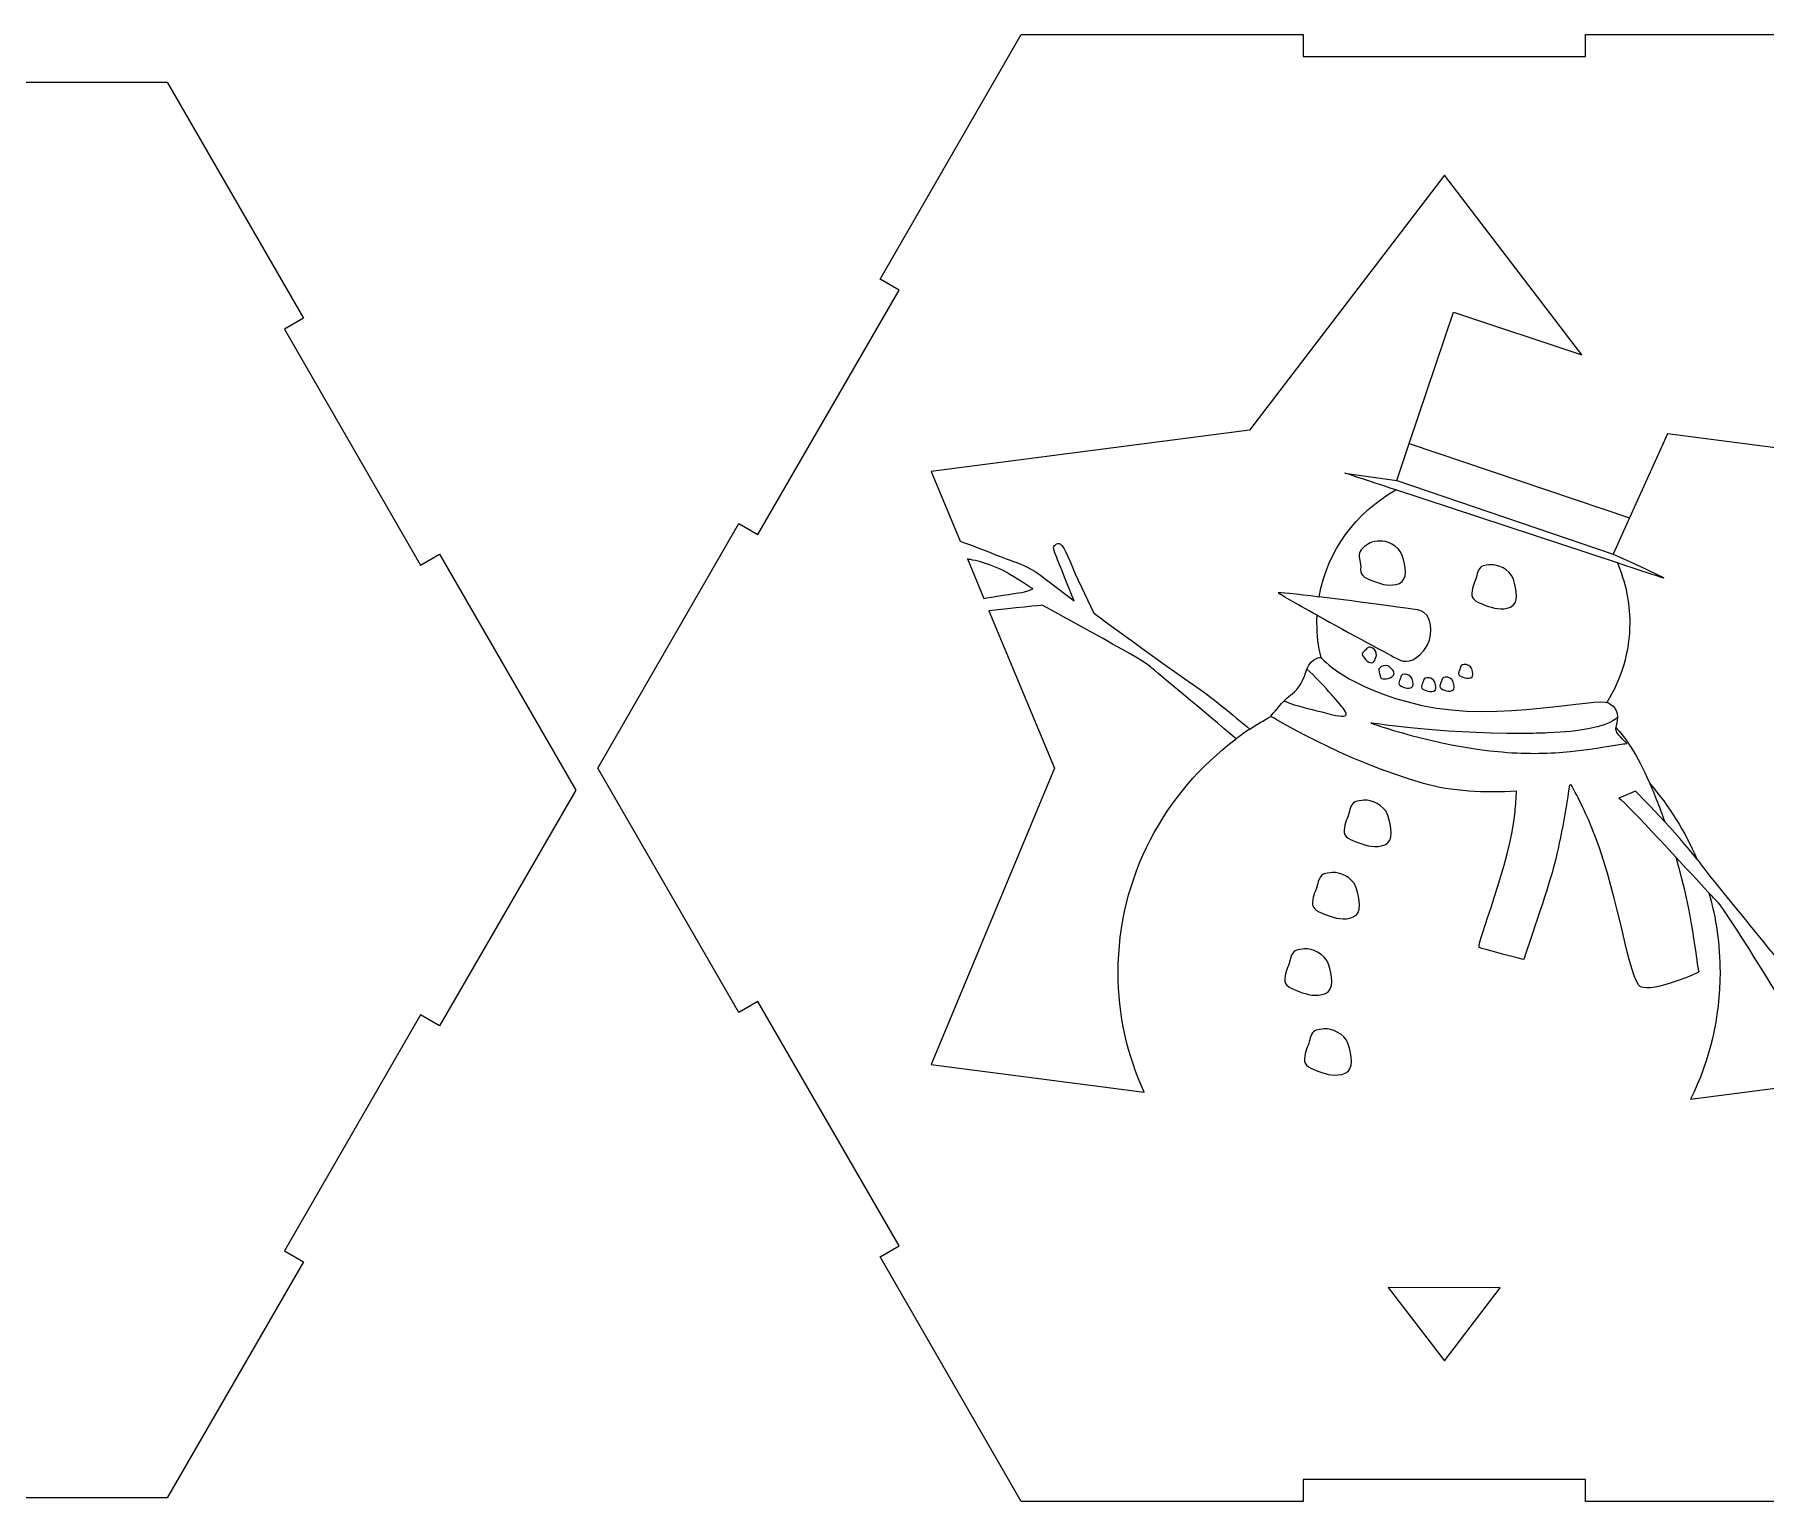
# Model space of a CAD drawing. Header units: centimetres. Extents: x -198 to 198, y -41 to 41.
# Drawn here: x 151.96 to 175.56, y 20.61 to 40.61 of the extents above; entities that cross this region are included whole.
import ezdxf

# ---------------------------------------------------------------- set-up
doc = ezdxf.new("R2010")
doc.units = ezdxf.units.CM
doc.header["$MEASUREMENT"] = 0
doc.layers.add('Camada 1', color=7, linetype='Continuous')

msp = doc.modelspace()

# ---------------------------------------------------------------- linework, layer by layer
at = {"layer": 'Camada 1', "color": 250, "lineweight": 9}
for points, knots in [([(176.95867, 20.60891), (176.95867, 20.60891), (178.88317, 23.94223), (178.88317, 23.94223), (178.88317, 23.94223), (178.88317, 23.94223), (178.62337, 24.09223), (178.62337, 24.09223), (178.62337, 24.09223), (178.62337, 24.09223), (180.54787, 27.42557), (180.54787, 27.42557), (180.54787, 27.42557), (180.54787, 27.42557), (180.80767, 27.27557), (180.80767, 27.27557), (180.80767, 27.27557), (180.80767, 27.27557), (182.73218, 30.6089), (182.73218, 30.6089), (182.73218, 30.6089), (182.73218, 30.6089), (180.80767, 33.94223), (180.80767, 33.94223), (180.80767, 33.94223), (180.80767, 33.94223), (180.54787, 33.79223), (180.54787, 33.79223), (180.54787, 33.79223), (180.54787, 33.79223), (178.62337, 37.12556), (178.62337, 37.12556), (178.62337, 37.12556), (178.62337, 37.12556), (178.88317, 37.27556), (178.88317, 37.27556), (178.88317, 37.27556), (178.88317, 37.27556), (176.95867, 40.60889), (176.95867, 40.60889), (176.95867, 40.60889), (176.95867, 40.60889), (173.10968, 40.60889), (173.10968, 40.60889), (173.10968, 40.60889), (173.10968, 40.60889), (173.10968, 40.30889), (173.10968, 40.30889), (173.10968, 40.30889), (173.10968, 40.30889), (169.26068, 40.30889), (169.26068, 40.30889), (169.26068, 40.30889), (169.26068, 40.30889), (169.26068, 40.60889), (169.26068, 40.60889), (169.26068, 40.60889), (169.26068, 40.60889), (165.41168, 40.60889), (165.41168, 40.60889), (165.41168, 40.60889), (165.41168, 40.60889), (163.48719, 37.27556), (163.48719, 37.27556), (163.48719, 37.27556), (163.48719, 37.27556), (163.74699, 37.12556), (163.74699, 37.12556), (163.74699, 37.12556), (163.74699, 37.12556), (161.82249, 33.79223), (161.82249, 33.79223), (161.82249, 33.79223), (161.82249, 33.79223), (161.56269, 33.94223), (161.56269, 33.94223), (161.56269, 33.94223), (161.56269, 33.94223), (159.63818, 30.6089), (159.63818, 30.6089), (159.63818, 30.6089), (159.63818, 30.6089), (161.56269, 27.27557), (161.56269, 27.27557), (161.56269, 27.27557), (161.56269, 27.27557), (161.82249, 27.42557), (161.82249, 27.42557), (161.82249, 27.42557), (161.82249, 27.42557), (163.74699, 24.09223), (163.74699, 24.09223), (163.74699, 24.09223), (163.74699, 24.09223), (163.48719, 23.94223), (163.48719, 23.94223), (163.48719, 23.94223), (163.48719, 23.94223), (165.41168, 20.60891), (165.41168, 20.60891), (165.41168, 20.60891), (165.41168, 20.60891), (169.26068, 20.60891), (169.26068, 20.60891), (169.26068, 20.60891), (169.26068, 20.60891), (169.26068, 20.90891), (169.26068, 20.90891), (169.26068, 20.90891), (169.26068, 20.90891), (173.10968, 20.90891), (173.10968, 20.90891), (173.10968, 20.90891), (173.10968, 20.90891), (173.10968, 20.60891), (173.10968, 20.60891), (173.10968, 20.60891), (173.10968, 20.60891), (176.95867, 20.60891), (176.95867, 20.60891)], [0, 0, 0, 0, 0.03225806, 0.03225806, 0.03225806, 0.03225806, 0.06451613, 0.06451613, 0.06451613, 0.06451613, 0.09677419, 0.09677419, 0.09677419, 0.09677419, 0.12903226, 0.12903226, 0.12903226, 0.12903226, 0.16129032, 0.16129032, 0.16129032, 0.16129032, 0.19354839, 0.19354839, 0.19354839, 0.19354839, 0.22580645, 0.22580645, 0.22580645, 0.22580645, 0.25806452, 0.25806452, 0.25806452, 0.25806452, 0.29032258, 0.29032258, 0.29032258, 0.29032258, 0.32258065, 0.32258065, 0.32258065, 0.32258065, 0.35483871, 0.35483871, 0.35483871, 0.35483871, 0.38709677, 0.38709677, 0.38709677, 0.38709677, 0.41935484, 0.41935484, 0.41935484, 0.41935484, 0.4516129, 0.4516129, 0.4516129, 0.4516129, 0.48387097, 0.48387097, 0.48387097, 0.48387097, 0.51612903, 0.51612903, 0.51612903, 0.51612903, 0.5483871, 0.5483871, 0.5483871, 0.5483871, 0.58064516, 0.58064516, 0.58064516, 0.58064516, 0.61290323, 0.61290323, 0.61290323, 0.61290323, 0.64516129, 0.64516129, 0.64516129, 0.64516129, 0.67741935, 0.67741935, 0.67741935, 0.67741935, 0.70967742, 0.70967742, 0.70967742, 0.70967742, 0.74193548, 0.74193548, 0.74193548, 0.74193548, 0.77419355, 0.77419355, 0.77419355, 0.77419355, 0.80645161, 0.80645161, 0.80645161, 0.80645161, 0.83870968, 0.83870968, 0.83870968, 0.83870968, 0.87096774, 0.87096774, 0.87096774, 0.87096774, 0.90322581, 0.90322581, 0.90322581, 0.90322581, 0.93548387, 0.93548387, 0.93548387, 0.93548387, 1, 1, 1, 1]), ([(146.33818, 39.9589), (146.33818, 39.9589), (142.62389, 39.9589), (142.62389, 39.9589), (142.62389, 39.9589), (142.62389, 39.9589), (140.76675, 36.74223), (140.76675, 36.74223), (140.76675, 36.74223), (140.76675, 36.74223), (141.02655, 36.59223), (141.02655, 36.59223), (141.02655, 36.59223), (141.02655, 36.59223), (139.16941, 33.37557), (139.16941, 33.37557), (139.16941, 33.37557), (139.16941, 33.37557), (138.9096, 33.52557), (138.9096, 33.52557), (138.9096, 33.52557), (138.9096, 33.52557), (137.05246, 30.3089), (137.05246, 30.3089), (137.05246, 30.3089), (137.05246, 30.3089), (138.9096, 27.09223), (138.9096, 27.09223), (138.9096, 27.09223), (138.9096, 27.09223), (139.16941, 27.24223), (139.16941, 27.24223), (139.16941, 27.24223), (139.16941, 27.24223), (141.02655, 24.02557), (141.02655, 24.02557), (141.02655, 24.02557), (141.02655, 24.02557), (140.76675, 23.87557), (140.76675, 23.87557), (140.76675, 23.87557), (140.76675, 23.87557), (142.62389, 20.6589), (142.62389, 20.6589), (142.62389, 20.6589), (142.62389, 20.6589), (146.33818, 20.6589), (146.33818, 20.6589), (146.33818, 20.6589), (146.33818, 20.6589), (146.33818, 20.9589), (146.33818, 20.9589), (146.33818, 20.9589), (146.33818, 20.9589), (150.05246, 20.9589), (150.05246, 20.9589), (150.05246, 20.9589), (150.05246, 20.9589), (150.05246, 20.6589), (150.05246, 20.6589), (150.05246, 20.6589), (150.05246, 20.6589), (153.76675, 20.6589), (153.76675, 20.6589), (153.76675, 20.6589), (153.76675, 20.6589), (155.62389, 23.87557), (155.62389, 23.87557), (155.62389, 23.87557), (155.62389, 23.87557), (155.36409, 24.02557), (155.36409, 24.02557), (155.36409, 24.02557), (155.36409, 24.02557), (157.22123, 27.24223), (157.22123, 27.24223), (157.22123, 27.24223), (157.22123, 27.24223), (157.48104, 27.09223), (157.48104, 27.09223), (157.48104, 27.09223), (157.48104, 27.09223), (159.33818, 30.3089), (159.33818, 30.3089), (159.33818, 30.3089), (159.33818, 30.3089), (157.48104, 33.52557), (157.48104, 33.52557), (157.48104, 33.52557), (157.48104, 33.52557), (157.22123, 33.37557), (157.22123, 33.37557), (157.22123, 33.37557), (157.22123, 33.37557), (155.36409, 36.59223), (155.36409, 36.59223), (155.36409, 36.59223), (155.36409, 36.59223), (155.62389, 36.74223), (155.62389, 36.74223), (155.62389, 36.74223), (155.62389, 36.74223), (153.76675, 39.9589), (153.76675, 39.9589), (153.76675, 39.9589), (153.76675, 39.9589), (150.05246, 39.9589), (150.05246, 39.9589), (150.05246, 39.9589), (150.05246, 39.9589), (150.05246, 39.6589), (150.05246, 39.6589), (150.05246, 39.6589), (150.05246, 39.6589), (146.33818, 39.6589), (146.33818, 39.6589), (146.33818, 39.6589), (146.33818, 39.6589), (146.33818, 39.9589), (146.33818, 39.9589)], [0, 0, 0, 0, 0.03225806, 0.03225806, 0.03225806, 0.03225806, 0.06451613, 0.06451613, 0.06451613, 0.06451613, 0.09677419, 0.09677419, 0.09677419, 0.09677419, 0.12903226, 0.12903226, 0.12903226, 0.12903226, 0.16129032, 0.16129032, 0.16129032, 0.16129032, 0.19354839, 0.19354839, 0.19354839, 0.19354839, 0.22580645, 0.22580645, 0.22580645, 0.22580645, 0.25806452, 0.25806452, 0.25806452, 0.25806452, 0.29032258, 0.29032258, 0.29032258, 0.29032258, 0.32258065, 0.32258065, 0.32258065, 0.32258065, 0.35483871, 0.35483871, 0.35483871, 0.35483871, 0.38709677, 0.38709677, 0.38709677, 0.38709677, 0.41935484, 0.41935484, 0.41935484, 0.41935484, 0.4516129, 0.4516129, 0.4516129, 0.4516129, 0.48387097, 0.48387097, 0.48387097, 0.48387097, 0.51612903, 0.51612903, 0.51612903, 0.51612903, 0.5483871, 0.5483871, 0.5483871, 0.5483871, 0.58064516, 0.58064516, 0.58064516, 0.58064516, 0.61290323, 0.61290323, 0.61290323, 0.61290323, 0.64516129, 0.64516129, 0.64516129, 0.64516129, 0.67741935, 0.67741935, 0.67741935, 0.67741935, 0.70967742, 0.70967742, 0.70967742, 0.70967742, 0.74193548, 0.74193548, 0.74193548, 0.74193548, 0.77419355, 0.77419355, 0.77419355, 0.77419355, 0.80645161, 0.80645161, 0.80645161, 0.80645161, 0.83870968, 0.83870968, 0.83870968, 0.83870968, 0.87096774, 0.87096774, 0.87096774, 0.87096774, 0.90322581, 0.90322581, 0.90322581, 0.90322581, 0.93548387, 0.93548387, 0.93548387, 0.93548387, 1, 1, 1, 1]), ([(171.18518, 38.69177), (171.18518, 38.69177), (173.05884, 36.24354), (173.05884, 36.24354), (173.05884, 36.24354), (173.05884, 36.24354), (171.30828, 36.82416), (171.30828, 36.82416), (171.30828, 36.82416), (171.30828, 36.82416), (170.70522, 35.03347), (170.70522, 35.03347), (170.70522, 35.03347), (170.70522, 35.03347), (170.53472, 34.52722), (170.53472, 34.52722), (170.53472, 34.52722), (170.53472, 34.52722), (169.82831, 34.62994), (169.82831, 34.62994), (169.82831, 34.62994), (169.82831, 34.62994), (170.10671, 34.5379), (170.52251, 34.40055), (170.52251, 34.40055), (169.97991, 34.0976), (169.58665, 33.56854), (169.47716, 32.94478), (169.47716, 32.94478), (169.16153, 32.98456), (168.91561, 33.01197), (168.91705, 33.00058), (168.91705, 33.00058), (168.91858, 32.98814), (169.1558, 32.85324), (169.44887, 32.69113), (169.44887, 32.69113), (169.44725, 32.65767), (169.44644, 32.62403), (169.44644, 32.59018), (169.44644, 32.59018), (169.44644, 32.42678), (169.46572, 32.26773), (169.50217, 32.11516), (169.50217, 32.11516), (169.50217, 32.11516), (169.37638, 32.12472), (169.30939, 31.95828), (169.30939, 31.95828), (169.30564, 31.94892), (169.30202, 31.93901), (169.29866, 31.92851), (169.29866, 31.92851), (169.23554, 31.73116), (169.17238, 31.66799), (169.06975, 31.58911), (169.06975, 31.58911), (169.04756, 31.57197), (169.02312, 31.54933), (168.99845, 31.52431), (168.99845, 31.52431), (168.90926, 31.43385), (168.81729, 31.31262), (168.81729, 31.31262), (168.81729, 31.31262), (168.71873, 31.258), (168.62274, 31.19955), (168.52947, 31.13742), (168.52947, 31.13742), (168.31555, 31.32085), (167.9904, 31.5915), (167.76431, 31.74252), (167.76431, 31.74252), (167.4002, 31.98577), (166.40313, 32.72176), (166.40313, 32.72176), (166.40313, 32.72176), (166.40313, 32.72176), (166.15022, 33.25795), (166.15022, 33.25795), (166.15022, 33.25795), (166.08979, 33.38676), (166.00852, 33.6209), (165.95075, 33.66152), (165.95075, 33.66152), (165.89304, 33.70208), (165.84974, 33.61608), (165.84974, 33.61608), (165.84974, 33.61608), (165.84974, 33.61608), (165.8888, 33.49364), (165.92298, 33.41347), (165.92298, 33.41347), (165.95721, 33.33328), (166.13312, 32.89014), (166.13312, 32.89014), (166.13312, 32.89014), (166.13312, 32.89014), (165.6632, 33.24665), (165.6632, 33.24665), (165.6632, 33.24665), (165.6632, 33.24665), (165.50068, 33.36531), (165.34029, 33.41339), (165.34029, 33.41339), (165.2243, 33.44813), (164.83104, 33.61485), (164.57948, 33.70187), (164.57948, 33.70187), (164.57948, 33.70187), (164.18523, 34.6503), (164.18523, 34.6503), (164.18523, 34.6503), (164.18523, 34.6503), (168.52521, 35.21613), (168.52521, 35.21613), (168.52521, 35.21613), (168.52521, 35.21613), (171.18518, 38.69177), (171.18518, 38.69177)], [0, 0, 0, 0, 0.03225806, 0.03225806, 0.03225806, 0.03225806, 0.06451613, 0.06451613, 0.06451613, 0.06451613, 0.09677419, 0.09677419, 0.09677419, 0.09677419, 0.12903226, 0.12903226, 0.12903226, 0.12903226, 0.16129032, 0.16129032, 0.16129032, 0.16129032, 0.19354839, 0.19354839, 0.19354839, 0.19354839, 0.22580645, 0.22580645, 0.22580645, 0.22580645, 0.25806452, 0.25806452, 0.25806452, 0.25806452, 0.29032258, 0.29032258, 0.29032258, 0.29032258, 0.32258065, 0.32258065, 0.32258065, 0.32258065, 0.35483871, 0.35483871, 0.35483871, 0.35483871, 0.38709677, 0.38709677, 0.38709677, 0.38709677, 0.41935484, 0.41935484, 0.41935484, 0.41935484, 0.4516129, 0.4516129, 0.4516129, 0.4516129, 0.48387097, 0.48387097, 0.48387097, 0.48387097, 0.51612903, 0.51612903, 0.51612903, 0.51612903, 0.5483871, 0.5483871, 0.5483871, 0.5483871, 0.58064516, 0.58064516, 0.58064516, 0.58064516, 0.61290323, 0.61290323, 0.61290323, 0.61290323, 0.64516129, 0.64516129, 0.64516129, 0.64516129, 0.67741935, 0.67741935, 0.67741935, 0.67741935, 0.70967742, 0.70967742, 0.70967742, 0.70967742, 0.74193548, 0.74193548, 0.74193548, 0.74193548, 0.77419355, 0.77419355, 0.77419355, 0.77419355, 0.80645161, 0.80645161, 0.80645161, 0.80645161, 0.83870968, 0.83870968, 0.83870968, 0.83870968, 0.87096774, 0.87096774, 0.87096774, 0.87096774, 0.90322581, 0.90322581, 0.90322581, 0.90322581, 0.93548387, 0.93548387, 0.93548387, 0.93548387, 1, 1, 1, 1]), ([(174.22655, 35.1664), (174.22655, 35.1664), (178.18513, 34.6503), (178.18513, 34.6503), (178.18513, 34.6503), (178.18513, 34.6503), (176.50514, 30.6089), (176.50514, 30.6089), (176.50514, 30.6089), (176.50514, 30.6089), (178.18513, 26.5675), (178.18513, 26.5675), (178.18513, 26.5675), (178.18513, 26.5675), (176.72055, 26.37654), (176.72055, 26.37654), (176.72055, 26.37654), (176.61724, 26.616), (176.47145, 26.91867), (176.43597, 27.01766), (176.43597, 27.01766), (176.40415, 27.10646), (176.34992, 27.19481), (176.30867, 27.25501), (176.30867, 27.25501), (176.30867, 27.25501), (176.76042, 27.10261), (176.84232, 27.07264), (176.84232, 27.07264), (176.92419, 27.04269), (177.04847, 27.0101), (177.04847, 27.0101), (177.04847, 27.0101), (177.04847, 27.0101), (177.13213, 27.05787), (177.08854, 27.11342), (177.08854, 27.11342), (177.04496, 27.16892), (176.8069, 27.23779), (176.67508, 27.29135), (176.67508, 27.29135), (176.67508, 27.29135), (176.12634, 27.5158), (176.12634, 27.5158), (176.12634, 27.5158), (176.12634, 27.5158), (174.90213, 28.99982), (174.64015, 29.35058), (174.64015, 29.35058), (174.63643, 29.35556), (174.63264, 29.36062), (174.6288, 29.36565), (174.6288, 29.36565), (174.46801, 29.7421), (174.25016, 30.08946), (173.98581, 30.39743), (173.98581, 30.39743), (173.80228, 30.81555), (173.64231, 31.0407), (173.5228, 31.15887), (173.5228, 31.15887), (173.52547, 31.19641), (173.54343, 31.23523), (173.54717, 31.29897), (173.54717, 31.29897), (173.54737, 31.30196), (173.54745, 31.30496), (173.5475, 31.30791), (173.5475, 31.30791), (173.54913, 31.43596), (173.42084, 31.49632), (173.42084, 31.49632), (173.42084, 31.49632), (173.41557, 31.49951), (173.40864, 31.50207), (173.40011, 31.50412), (173.40011, 31.50412), (173.5982, 31.82041), (173.71238, 32.19225), (173.71238, 32.59018), (173.71238, 32.59018), (173.71238, 32.87903), (173.65221, 33.15412), (173.54347, 33.40419), (173.54347, 33.40419), (173.89966, 33.28717), (174.1403, 33.2085), (174.16558, 33.20127), (174.16558, 33.20127), (174.27604, 33.16973), (173.48648, 33.52449), (173.48648, 33.52449), (173.48648, 33.52449), (173.48648, 33.52449), (173.70902, 34.01823), (173.70902, 34.01823), (173.70902, 34.01823), (173.70902, 34.01823), (174.22655, 35.1664), (174.22655, 35.1664)], [0, 0, 0, 0, 0.03846154, 0.03846154, 0.03846154, 0.03846154, 0.07692308, 0.07692308, 0.07692308, 0.07692308, 0.11538462, 0.11538462, 0.11538462, 0.11538462, 0.15384615, 0.15384615, 0.15384615, 0.15384615, 0.19230769, 0.19230769, 0.19230769, 0.19230769, 0.23076923, 0.23076923, 0.23076923, 0.23076923, 0.26923077, 0.26923077, 0.26923077, 0.26923077, 0.30769231, 0.30769231, 0.30769231, 0.30769231, 0.34615385, 0.34615385, 0.34615385, 0.34615385, 0.38461538, 0.38461538, 0.38461538, 0.38461538, 0.42307692, 0.42307692, 0.42307692, 0.42307692, 0.46153846, 0.46153846, 0.46153846, 0.46153846, 0.5, 0.5, 0.5, 0.5, 0.53846154, 0.53846154, 0.53846154, 0.53846154, 0.57692308, 0.57692308, 0.57692308, 0.57692308, 0.61538462, 0.61538462, 0.61538462, 0.61538462, 0.65384615, 0.65384615, 0.65384615, 0.65384615, 0.69230769, 0.69230769, 0.69230769, 0.69230769, 0.73076923, 0.73076923, 0.73076923, 0.73076923, 0.76923077, 0.76923077, 0.76923077, 0.76923077, 0.80769231, 0.80769231, 0.80769231, 0.80769231, 0.84615385, 0.84615385, 0.84615385, 0.84615385, 0.88461538, 0.88461538, 0.88461538, 0.88461538, 0.92307692, 0.92307692, 0.92307692, 0.92307692, 1, 1, 1, 1]), ([(170.3102, 33.70303), (170.38124, 33.71093), (170.56279, 33.64779), (170.61013, 33.5057), (170.61013, 33.5057), (170.6575, 33.36363), (170.68908, 33.17421), (170.57067, 33.12684), (170.57067, 33.12684), (170.45227, 33.07948), (170.33388, 33.11104), (170.23128, 33.15052), (170.23128, 33.15052), (170.12865, 33.18999), (170.03395, 33.22155), (170.04185, 33.31627), (170.04185, 33.31627), (170.04973, 33.411), (170.01024, 33.47416), (170.02605, 33.53728), (170.02605, 33.53728), (170.04183, 33.60043), (170.14051, 33.67147), (170.19575, 33.68725), (170.19575, 33.68725), (170.25102, 33.70305), (170.3102, 33.70303), (170.3102, 33.70303)], [0, 0, 0, 0, 0.125, 0.125, 0.125, 0.125, 0.25, 0.25, 0.25, 0.25, 0.375, 0.375, 0.375, 0.375, 0.5, 0.5, 0.5, 0.5, 0.625, 0.625, 0.625, 0.625, 0.75, 0.75, 0.75, 0.75, 1, 1, 1, 1]), ([(164.90376, 32.92178), (164.90376, 32.92178), (164.68028, 33.45937), (164.68028, 33.45937), (164.68028, 33.45937), (164.7102, 33.45158), (164.73459, 33.44628), (164.74958, 33.44488), (164.74958, 33.44488), (164.83459, 33.4369), (165.1238, 33.33263), (165.21735, 33.27545), (165.21735, 33.27545), (165.31093, 33.21825), (165.5702, 33.05311), (165.5702, 33.05311), (165.5702, 33.05311), (165.5702, 33.05311), (165.52156, 33.02689), (165.45849, 33.01089), (165.45849, 33.01089), (165.39543, 32.99485), (165.11743, 32.96166), (164.93834, 32.92796), (164.93834, 32.92796), (164.92785, 32.926), (164.91625, 32.92394), (164.90376, 32.92178)], [0, 0, 0, 0, 0.125, 0.125, 0.125, 0.125, 0.25, 0.25, 0.25, 0.25, 0.375, 0.375, 0.375, 0.375, 0.5, 0.5, 0.5, 0.5, 0.625, 0.625, 0.625, 0.625, 0.75, 0.75, 0.75, 0.75, 1, 1, 1, 1]), ([(171.82567, 33.37944), (171.89672, 33.38732), (172.07824, 33.32417), (172.12561, 33.18211), (172.12561, 33.18211), (172.17297, 33.04002), (172.20455, 32.85059), (172.08615, 32.80325), (172.08615, 32.80325), (171.96774, 32.75589), (171.84935, 32.78745), (171.74675, 32.82691), (171.74675, 32.82691), (171.64412, 32.86639), (171.54942, 32.89795), (171.55732, 32.99266), (171.55732, 32.99266), (171.5652, 33.08738), (171.60466, 33.15055), (171.62044, 33.21367), (171.62044, 33.21367), (171.63624, 33.27681), (171.65599, 33.34788), (171.71123, 33.36366), (171.71123, 33.36366), (171.76649, 33.37946), (171.82567, 33.37944), (171.82567, 33.37944)], [0, 0, 0, 0, 0.125, 0.125, 0.125, 0.125, 0.25, 0.25, 0.25, 0.25, 0.375, 0.375, 0.375, 0.375, 0.5, 0.5, 0.5, 0.5, 0.625, 0.625, 0.625, 0.625, 0.75, 0.75, 0.75, 0.75, 1, 1, 1, 1]), ([(167.09015, 26.18877), (167.09015, 26.18877), (164.18523, 26.5675), (164.18523, 26.5675), (164.18523, 26.5675), (164.18523, 26.5675), (165.86522, 30.6089), (165.86522, 30.6089), (165.86522, 30.6089), (165.86522, 30.6089), (164.97364, 32.75369), (164.97364, 32.75369), (164.97364, 32.75369), (165.29846, 32.78915), (165.70068, 32.82749), (165.70068, 32.82749), (165.70068, 32.82749), (165.70068, 32.82749), (167.065, 32.09199), (167.17407, 31.98941), (167.17407, 31.98941), (167.25213, 31.91596), (167.92715, 31.36502), (168.34506, 31.00711), (168.34506, 31.00711), (167.36616, 30.27437), (166.73491, 29.12068), (166.73491, 27.82282), (166.73491, 27.82282), (166.73491, 27.24084), (166.86186, 26.68786), (167.09015, 26.18877)], [0, 0, 0, 0, 0.11111111, 0.11111111, 0.11111111, 0.11111111, 0.22222222, 0.22222222, 0.22222222, 0.22222222, 0.33333333, 0.33333333, 0.33333333, 0.33333333, 0.44444444, 0.44444444, 0.44444444, 0.44444444, 0.55555556, 0.55555556, 0.55555556, 0.55555556, 0.66666667, 0.66666667, 0.66666667, 0.66666667, 0.77777778, 0.77777778, 0.77777778, 0.77777778, 1, 1, 1, 1]), ([(170.20667, 32.24355), (170.22738, 32.23412), (170.26673, 32.18724), (170.25649, 32.14065), (170.25649, 32.14065), (170.24626, 32.09406), (170.22398, 32.03712), (170.18385, 32.04349), (170.18385, 32.04349), (170.14374, 32.04986), (170.11651, 32.07783), (170.09492, 32.10536), (170.09492, 32.10536), (170.0733, 32.1329), (170.05255, 32.15699), (170.07016, 32.18159), (170.07016, 32.18159), (170.08777, 32.2062), (170.10887, 32.21705), (170.1235, 32.23173), (170.1235, 32.23173), (170.13812, 32.24644), (170.15511, 32.26263), (170.17281, 32.25793), (170.17281, 32.25793), (170.1905, 32.25324), (170.20667, 32.24355), (170.20667, 32.24355)], [0, 0, 0, 0, 0.125, 0.125, 0.125, 0.125, 0.25, 0.25, 0.25, 0.25, 0.375, 0.375, 0.375, 0.375, 0.5, 0.5, 0.5, 0.5, 0.625, 0.625, 0.625, 0.625, 0.75, 0.75, 0.75, 0.75, 1, 1, 1, 1]), ([(170.32803, 31.9924), (170.34654, 32.00566), (170.4068, 32.01636), (170.44208, 31.98427), (170.44208, 31.98427), (170.47735, 31.95214), (170.5156, 31.90442), (170.49005, 31.87283), (170.49005, 31.87283), (170.46454, 31.84125), (170.42671, 31.83161), (170.39205, 31.82661), (170.39205, 31.82661), (170.35741, 31.8216), (170.3262, 31.81563), (170.31364, 31.84319), (170.31364, 31.84319), (170.30109, 31.87075), (170.30221, 31.89443), (170.29681, 31.91443), (170.29681, 31.91443), (170.29136, 31.93443), (170.28579, 31.95723), (170.29868, 31.97021), (170.29868, 31.97021), (170.31158, 31.98321), (170.32803, 31.9924), (170.32803, 31.9924)], [0, 0, 0, 0, 0.125, 0.125, 0.125, 0.125, 0.25, 0.25, 0.25, 0.25, 0.375, 0.375, 0.375, 0.375, 0.5, 0.5, 0.5, 0.5, 0.625, 0.625, 0.625, 0.625, 0.75, 0.75, 0.75, 0.75, 1, 1, 1, 1]), ([(170.65087, 31.88784), (170.67349, 31.89034), (170.7313, 31.87025), (170.74637, 31.825), (170.74637, 31.825), (170.76146, 31.77975), (170.77153, 31.7194), (170.73381, 31.70433), (170.73381, 31.70433), (170.6961, 31.68926), (170.6584, 31.69931), (170.62572, 31.71189), (170.62572, 31.71189), (170.59304, 31.72446), (170.56288, 31.73449), (170.5654, 31.76465), (170.5654, 31.76465), (170.5679, 31.79484), (170.58047, 31.81494), (170.58551, 31.83505), (170.58551, 31.83505), (170.59052, 31.85516), (170.59681, 31.87779), (170.6144, 31.88282), (170.6144, 31.88282), (170.63201, 31.88784), (170.65087, 31.88784), (170.65087, 31.88784)], [0, 0, 0, 0, 0.125, 0.125, 0.125, 0.125, 0.25, 0.25, 0.25, 0.25, 0.375, 0.375, 0.375, 0.375, 0.5, 0.5, 0.5, 0.5, 0.625, 0.625, 0.625, 0.625, 0.75, 0.75, 0.75, 0.75, 1, 1, 1, 1]), ([(171.46406, 32.02207), (171.48669, 32.02461), (171.54449, 32.00448), (171.55958, 31.95923), (171.55958, 31.95923), (171.57465, 31.914), (171.58473, 31.85367), (171.54701, 31.83858), (171.54701, 31.83858), (171.50929, 31.82351), (171.47159, 31.83354), (171.43891, 31.84614), (171.43891, 31.84614), (171.40623, 31.85869), (171.37607, 31.86874), (171.37859, 31.89893), (171.37859, 31.89893), (171.38109, 31.92909), (171.39366, 31.9492), (171.3987, 31.9693), (171.3987, 31.9693), (171.40372, 31.98939), (171.41, 32.01204), (171.42759, 32.01707), (171.42759, 32.01707), (171.4452, 32.02209), (171.46406, 32.02207), (171.46406, 32.02207)], [0, 0, 0, 0, 0.125, 0.125, 0.125, 0.125, 0.25, 0.25, 0.25, 0.25, 0.375, 0.375, 0.375, 0.375, 0.5, 0.5, 0.5, 0.5, 0.625, 0.625, 0.625, 0.625, 0.75, 0.75, 0.75, 0.75, 1, 1, 1, 1]), ([(170.95892, 31.84052), (170.98154, 31.84308), (171.03935, 31.82295), (171.05442, 31.7777), (171.05442, 31.7777), (171.06951, 31.73245), (171.07956, 31.67212), (171.04187, 31.65705), (171.04187, 31.65705), (171.00415, 31.64198), (170.96645, 31.65202), (170.93377, 31.66459), (170.93377, 31.66459), (170.90107, 31.67716), (170.87091, 31.68722), (170.87345, 31.71738), (170.87345, 31.71738), (170.87595, 31.74754), (170.88852, 31.76767), (170.89353, 31.78775), (170.89353, 31.78775), (170.89857, 31.80784), (170.90486, 31.83051), (170.92245, 31.83555), (170.92245, 31.83555), (170.94004, 31.84054), (170.95892, 31.84052), (170.95892, 31.84052)], [0, 0, 0, 0, 0.125, 0.125, 0.125, 0.125, 0.25, 0.25, 0.25, 0.25, 0.375, 0.375, 0.375, 0.375, 0.5, 0.5, 0.5, 0.5, 0.625, 0.625, 0.625, 0.625, 0.75, 0.75, 0.75, 0.75, 1, 1, 1, 1]), ([(171.20957, 31.84762), (171.2322, 31.85014), (171.29, 31.83001), (171.30507, 31.78478), (171.30507, 31.78478), (171.32016, 31.73953), (171.33024, 31.67921), (171.29252, 31.66409), (171.29252, 31.66409), (171.2548, 31.64905), (171.21711, 31.65908), (171.18443, 31.67167), (171.18443, 31.67167), (171.15175, 31.68424), (171.12158, 31.69428), (171.1241, 31.72446), (171.1241, 31.72446), (171.1266, 31.7546), (171.13917, 31.77471), (171.14421, 31.79484), (171.14421, 31.79484), (171.14923, 31.81494), (171.15551, 31.83757), (171.1731, 31.84259), (171.1731, 31.84259), (171.19071, 31.84765), (171.20957, 31.84762), (171.20957, 31.84762)], [0, 0, 0, 0, 0.125, 0.125, 0.125, 0.125, 0.25, 0.25, 0.25, 0.25, 0.375, 0.375, 0.375, 0.375, 0.5, 0.5, 0.5, 0.5, 0.625, 0.625, 0.625, 0.625, 0.75, 0.75, 0.75, 0.75, 1, 1, 1, 1]), ([(170.09845, 30.16907), (170.17315, 30.17736), (170.36404, 30.11097), (170.41386, 29.96156), (170.41386, 29.96156), (170.46365, 29.81213), (170.49685, 29.61293), (170.37235, 29.56314), (170.37235, 29.56314), (170.24783, 29.51334), (170.12333, 29.54654), (170.01543, 29.58802), (170.01543, 29.58802), (169.90751, 29.62955), (169.80792, 29.66273), (169.81623, 29.76234), (169.81623, 29.76234), (169.82454, 29.86195), (169.86602, 29.92839), (169.8826, 29.99476), (169.8826, 29.99476), (169.89922, 30.06115), (169.91998, 30.13586), (169.97808, 30.15248), (169.97808, 30.15248), (170.03619, 30.16907), (170.09845, 30.16907), (170.09845, 30.16907)], [0, 0, 0, 0, 0.125, 0.125, 0.125, 0.125, 0.25, 0.25, 0.25, 0.25, 0.375, 0.375, 0.375, 0.375, 0.5, 0.5, 0.5, 0.5, 0.625, 0.625, 0.625, 0.625, 0.75, 0.75, 0.75, 0.75, 1, 1, 1, 1]), ([(169.66736, 29.18318), (169.74206, 29.19149), (169.93296, 29.1251), (169.98277, 28.97569), (169.98277, 28.97569), (170.03257, 28.82626), (170.06577, 28.62706), (169.94127, 28.57726), (169.94127, 28.57726), (169.81675, 28.52747), (169.69225, 28.56064), (169.58435, 28.60217), (169.58435, 28.60217), (169.47642, 28.64366), (169.37683, 28.67687), (169.38514, 28.77646), (169.38514, 28.77646), (169.39345, 28.87606), (169.43494, 28.94251), (169.45154, 29.00889), (169.45154, 29.00889), (169.46814, 29.07528), (169.48891, 29.15), (169.54699, 29.1666), (169.54699, 29.1666), (169.6051, 29.18322), (169.66736, 29.18318), (169.66736, 29.18318)], [0, 0, 0, 0, 0.125, 0.125, 0.125, 0.125, 0.25, 0.25, 0.25, 0.25, 0.375, 0.375, 0.375, 0.375, 0.5, 0.5, 0.5, 0.5, 0.625, 0.625, 0.625, 0.625, 0.75, 0.75, 0.75, 0.75, 1, 1, 1, 1]), ([(175.7708, 26.25273), (175.7708, 26.25273), (174.54297, 26.09265), (174.54297, 26.09265), (174.54297, 26.09265), (174.79983, 26.61645), (174.94366, 27.20321), (174.94366, 27.82282), (174.94366, 27.82282), (174.94366, 28.19819), (174.89089, 28.56157), (174.7921, 28.90615), (174.7921, 28.90615), (174.85507, 28.83853), (174.89983, 28.79123), (174.91767, 28.77418), (174.91767, 28.77418), (175.02585, 28.67065), (175.83194, 27.34681), (175.83194, 27.34681), (175.83194, 27.34681), (175.83194, 27.34681), (175.79483, 26.47385), (175.77138, 26.25796), (175.77138, 26.25796), (175.77138, 26.25796), (175.7708, 26.25273), (175.7708, 26.25273)], [0, 0, 0, 0, 0.125, 0.125, 0.125, 0.125, 0.25, 0.25, 0.25, 0.25, 0.375, 0.375, 0.375, 0.375, 0.5, 0.5, 0.5, 0.5, 0.625, 0.625, 0.625, 0.625, 0.75, 0.75, 0.75, 0.75, 1, 1, 1, 1]), ([(169.28848, 28.14131), (169.36318, 28.1496), (169.5541, 28.08323), (169.60389, 27.93382), (169.60389, 27.93382), (169.65369, 27.78439), (169.68691, 27.58519), (169.56239, 27.53539), (169.56239, 27.53539), (169.43787, 27.48558), (169.31339, 27.5188), (169.20547, 27.5603), (169.20547, 27.5603), (169.09755, 27.60179), (168.99795, 27.63498), (169.00626, 27.7346), (169.00626, 27.7346), (169.01457, 27.83419), (169.05606, 27.90062), (169.07266, 27.967), (169.07266, 27.967), (169.08926, 28.03341), (169.11003, 28.10814), (169.16814, 28.12473), (169.16814, 28.12473), (169.22622, 28.14133), (169.28848, 28.14131), (169.28848, 28.14131)], [0, 0, 0, 0, 0.125, 0.125, 0.125, 0.125, 0.25, 0.25, 0.25, 0.25, 0.375, 0.375, 0.375, 0.375, 0.5, 0.5, 0.5, 0.5, 0.625, 0.625, 0.625, 0.625, 0.75, 0.75, 0.75, 0.75, 1, 1, 1, 1]), ([(169.55685, 27.05208), (169.63156, 27.06037), (169.82245, 26.99395), (169.87227, 26.84457), (169.87227, 26.84457), (169.92206, 26.69516), (169.95526, 26.49596), (169.83076, 26.44614), (169.83076, 26.44614), (169.70624, 26.39633), (169.58174, 26.42954), (169.47382, 26.47103), (169.47382, 26.47103), (169.36592, 26.51256), (169.26633, 26.54575), (169.27464, 26.64537), (169.27464, 26.64537), (169.28293, 26.74496), (169.32443, 26.81139), (169.34101, 26.87779), (169.34101, 26.87779), (169.35763, 26.94416), (169.37838, 27.01888), (169.43649, 27.03548), (169.43649, 27.03548), (169.49459, 27.0521), (169.55685, 27.05208), (169.55685, 27.05208)], [0, 0, 0, 0, 0.125, 0.125, 0.125, 0.125, 0.25, 0.25, 0.25, 0.25, 0.375, 0.375, 0.375, 0.375, 0.5, 0.5, 0.5, 0.5, 0.625, 0.625, 0.625, 0.625, 0.75, 0.75, 0.75, 0.75, 1, 1, 1, 1]), ([(171.94548, 23.51946), (171.94548, 23.51946), (171.18518, 22.52603), (171.18518, 22.52603), (171.18518, 22.52603), (171.18518, 22.52603), (170.41928, 23.52678), (170.41928, 23.52678), (170.41928, 23.52678), (170.41928, 23.52678), (171.94548, 23.51946), (171.94548, 23.51946)], [0, 0, 0, 0, 0.25, 0.25, 0.25, 0.25, 0.5, 0.5, 0.5, 0.5, 1, 1, 1, 1])]:
    msp.add_open_spline(points, degree=3, knots=knots, dxfattribs=at)
at = {"layer": 'Camada 1', "color": 240, "lineweight": 9}
for points in [[(170.70522, 35.03347), (170.70522, 35.03347), (173.70902, 34.01824), (173.70902, 34.01824)], [(170.53472, 34.52723), (170.53472, 34.52723), (173.48649, 33.5245), (173.48649, 33.5245)], [(173.54347, 33.40419), (173.54347, 33.40419), (170.5225, 34.40054), (170.5225, 34.40054)], [(168.52948, 31.13742), (168.47045, 31.10244), (168.40898, 31.059), (168.34507, 31.00712)]]:
    msp.add_open_spline(points, degree=3, dxfattribs=at)
for points, knots in [([(169.44888, 32.69114), (169.88283, 32.45207), (170.48261, 32.12817), (170.54302, 32.09685), (170.54302, 32.09685), (170.64958, 32.04159), (170.76009, 32.04159), (170.90611, 32.21129), (170.90611, 32.21129), (171.05213, 32.381), (170.99687, 32.63355), (170.94557, 32.69277), (170.94557, 32.69277), (170.89428, 32.75196), (170.82322, 32.76379), (170.82322, 32.76379), (170.82322, 32.76379), (170.82322, 32.76379), (170.03141, 32.87403), (169.47716, 32.94479)], [0, 0, 0, 0, 0.16666667, 0.16666667, 0.16666667, 0.16666667, 0.33333333, 0.33333333, 0.33333333, 0.33333333, 0.5, 0.5, 0.5, 0.5, 0.66666667, 0.66666667, 0.66666667, 0.66666667, 1, 1, 1, 1]), ([(169.50217, 32.11516), (169.50217, 32.11516), (169.83541, 31.6996), (170.87728, 31.4628), (170.87728, 31.4628), (171.91918, 31.22602), (173.27792, 31.58261), (173.42085, 31.49632)], [0, 0, 0, 0, 0.33333333, 0.33333333, 0.33333333, 0.33333333, 1, 1, 1, 1]), ([(168.99846, 31.52431), (169.03801, 31.50615), (169.08528, 31.48895), (169.13764, 31.47239), (169.13764, 31.47239), (169.28386, 31.42616), (169.47015, 31.3848), (169.64204, 31.34034), (169.64204, 31.34034), (169.97747, 31.25353), (169.83145, 31.39164), (169.67358, 31.57714), (169.67358, 31.57714), (169.65335, 31.60094), (169.63235, 31.6251), (169.61077, 31.64947), (169.61077, 31.64947), (169.51856, 31.75343), (169.41527, 31.86079), (169.30939, 31.95828)], [0, 0, 0, 0, 0.16666667, 0.16666667, 0.16666667, 0.16666667, 0.33333333, 0.33333333, 0.33333333, 0.33333333, 0.5, 0.5, 0.5, 0.5, 0.66666667, 0.66666667, 0.66666667, 0.66666667, 1, 1, 1, 1]), ([(174.34292, 29.39181), (174.57024, 28.59488), (174.61603, 28.00475), (174.64532, 27.86397), (174.64532, 27.86397), (174.64972, 27.84278), (174.65376, 27.83178), (174.65798, 27.83178), (174.65798, 27.83178), (174.69807, 27.83178), (174.01862, 27.53976), (173.86077, 27.62659), (173.86077, 27.62659), (173.70288, 27.7134), (173.57651, 28.80265), (173.2371, 29.6867), (173.2371, 29.6867), (173.12364, 29.98225), (173.01098, 30.2071), (172.91394, 30.37876), (172.91394, 30.37876), (172.9063, 30.37743), (172.89863, 30.37609), (172.89092, 30.37476), (172.89092, 30.37476), (172.82874, 29.96598), (172.7438, 29.48177), (172.65295, 29.18152), (172.65295, 29.18152), (172.47138, 28.58164), (172.26617, 27.99756), (172.26617, 27.99756), (172.26617, 27.99756), (172.26617, 27.99756), (171.69786, 28.1396), (171.65838, 28.16325), (171.65838, 28.16325), (171.61893, 28.18698), (172.08464, 29.33147), (172.14779, 30.01027), (172.14779, 30.01027), (172.15681, 30.10738), (172.16326, 30.20148), (172.16788, 30.29147), (172.16788, 30.29147), (171.73692, 30.26678), (171.2834, 30.28788), (170.90098, 30.39716), (170.90098, 30.39716), (169.79597, 30.71287), (168.81728, 31.31261), (168.81728, 31.31261)], [0, 0, 0, 0, 0.07142857, 0.07142857, 0.07142857, 0.07142857, 0.14285714, 0.14285714, 0.14285714, 0.14285714, 0.21428571, 0.21428571, 0.21428571, 0.21428571, 0.28571429, 0.28571429, 0.28571429, 0.28571429, 0.35714286, 0.35714286, 0.35714286, 0.35714286, 0.42857143, 0.42857143, 0.42857143, 0.42857143, 0.5, 0.5, 0.5, 0.5, 0.57142857, 0.57142857, 0.57142857, 0.57142857, 0.64285714, 0.64285714, 0.64285714, 0.64285714, 0.71428571, 0.71428571, 0.71428571, 0.71428571, 0.78571429, 0.78571429, 0.78571429, 0.78571429, 0.85714286, 0.85714286, 0.85714286, 0.85714286, 1, 1, 1, 1]), ([(173.5475, 31.3079), (173.5475, 31.3079), (173.51225, 31.20903), (173.14328, 31.14148), (173.14328, 31.14148), (173.00949, 31.11701), (172.83185, 31.09667), (172.59614, 31.08665), (172.59614, 31.08665), (172.49476, 31.08235), (172.38261, 31.07994), (172.2586, 31.07994), (172.2586, 31.07994), (171.05096, 31.07994), (170.18275, 31.22201), (170.18275, 31.22201), (170.18275, 31.22201), (170.18275, 31.22201), (171.05096, 30.90629), (171.97447, 30.82734), (171.97447, 30.82734), (172.33303, 30.7967), (172.63921, 30.80772), (172.89908, 30.83311), (172.89908, 30.83311), (173.11633, 30.8543), (173.30116, 30.88558), (173.45716, 30.911), (173.45716, 30.911), (173.53546, 30.92377), (173.60646, 30.93504), (173.67065, 30.94284), (173.67065, 30.94284), (173.65375, 30.9635), (173.63376, 30.98478), (173.61035, 31.00693), (173.61035, 31.00693), (173.53576, 31.07738), (173.51992, 31.11735), (173.52281, 31.15886)], [0, 0, 0, 0, 0.09090909, 0.09090909, 0.09090909, 0.09090909, 0.18181818, 0.18181818, 0.18181818, 0.18181818, 0.27272727, 0.27272727, 0.27272727, 0.27272727, 0.36363636, 0.36363636, 0.36363636, 0.36363636, 0.45454545, 0.45454545, 0.45454545, 0.45454545, 0.54545455, 0.54545455, 0.54545455, 0.54545455, 0.63636364, 0.63636364, 0.63636364, 0.63636364, 0.72727273, 0.72727273, 0.72727273, 0.72727273, 0.81818182, 0.81818182, 0.81818182, 0.81818182, 1, 1, 1, 1]), ([(174.64015, 29.35058), (174.37815, 29.70139), (173.7931, 30.29223), (173.7931, 30.29223), (173.7931, 30.29223), (173.7931, 30.29223), (173.56558, 30.19885), (173.56558, 30.19885), (173.56558, 30.19885), (173.68545, 30.11305), (174.47288, 29.2489), (174.79212, 28.90617)], [0, 0, 0, 0, 0.25, 0.25, 0.25, 0.25, 0.5, 0.5, 0.5, 0.5, 1, 1, 1, 1]), ([(173.98582, 30.39742), (174.02469, 30.3089), (174.06462, 30.21169), (174.10544, 30.10503), (174.10544, 30.10503), (174.13497, 30.0279), (174.1628, 29.95179), (174.18902, 29.87688)], [0, 0, 0, 0, 0.33333333, 0.33333333, 0.33333333, 0.33333333, 1, 1, 1, 1])]:
    msp.add_open_spline(points, degree=3, knots=knots, dxfattribs=at)

doc.saveas('drawing.dxf')
